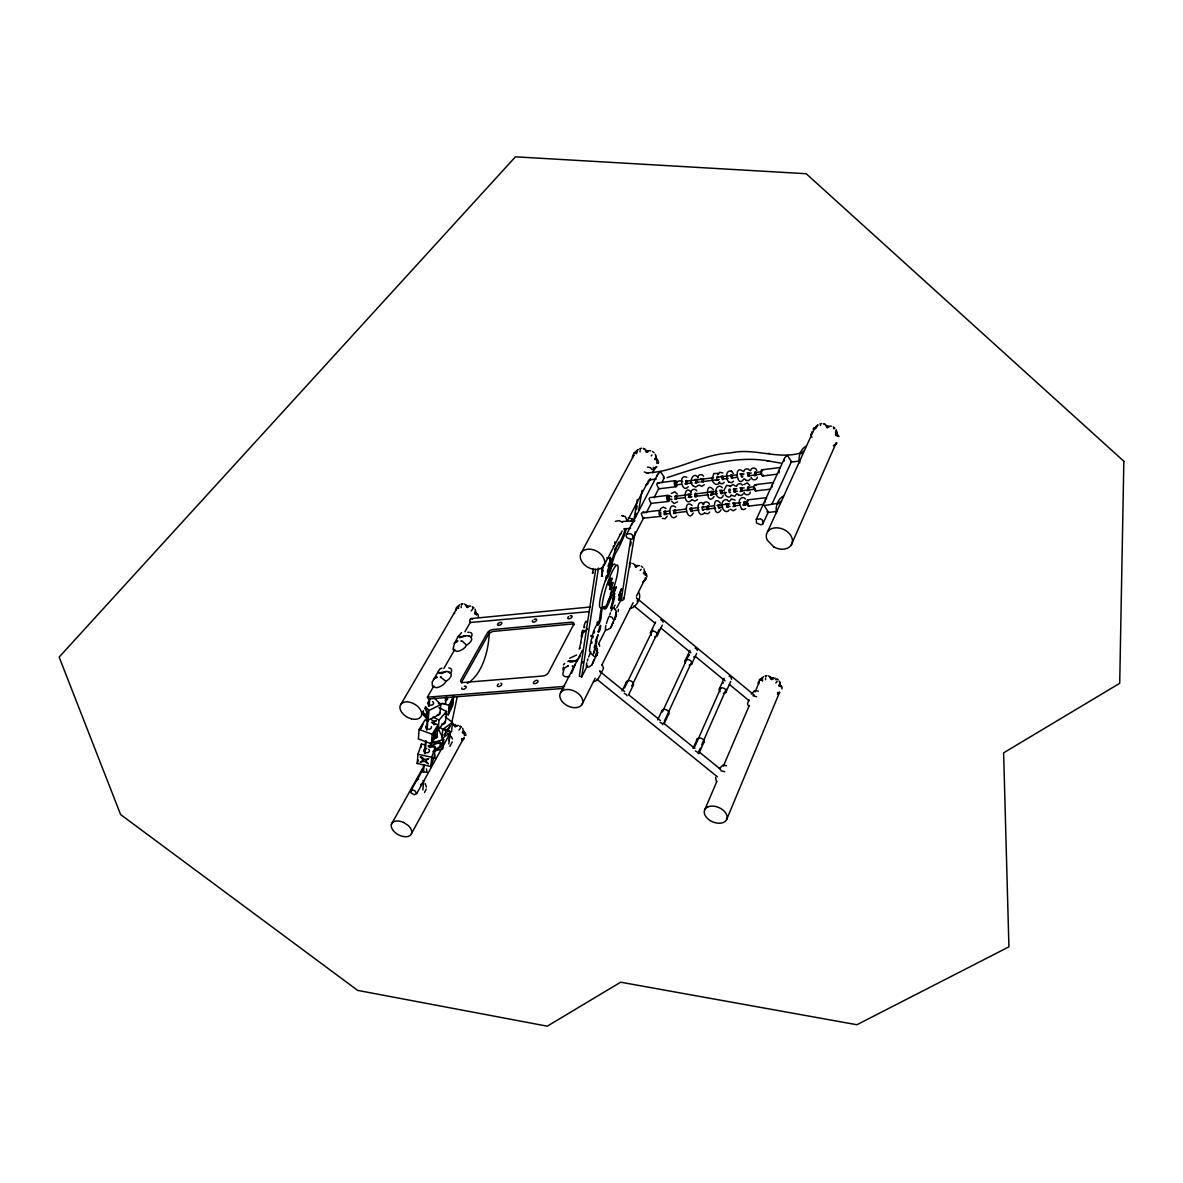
<?xml version="1.0" encoding="UTF-8"?>
<svg xmlns="http://www.w3.org/2000/svg" width="1183" height="1183" viewBox="0 0 1183 1183"><rect width="100%" height="100%" fill="white"/><g stroke="black" fill="none" stroke-linecap="round" stroke-linejoin="round"><path stroke-width="1.5" d="M652.898 472.727L652.779 471.44M610.694 627.759L616.624 614.524M445.666 698.576L445.592 699.434L445.503 698.517M615.042 619.286L615.471 618.339M591.796 665.038L596.631 654.924L596.306 655.87M771.76 679.663L771.774 678.317L775.205 678.17M596.291 656.269L596.735 655.293M778.695 692.41L777.941 693.475L777.482 692.439M465.865 735.486L465.88 734.347M739.39 503.041C738.029 499.344 743.042 495.219 745.467 499.034M478.376 617.097L478.405 615.825M712.477 478.08L713.807 473.451L717.874 473.511M716.085 491.596C714.754 487.854 719.885 483.832 722.192 487.751M722.295 505.067C720.935 501.311 726.096 497.215 728.447 501.163M827.449 427.906L827.494 426.264L831.383 426.191M602.265 664.905L603.537 668.158L601.038 673.689L599.84 670.628M668.75 498.561C667.463 502.169 666.28 493.252 671.619 496.756M661.889 482.708L664.343 477.444L660.469 471.573L657.659 474.368L633.748 520.757M654.066 497.792L658.961 488.135M462.065 738.754L461.947 739.819L464.002 738.576L462.183 740.425L463.085 738.68M455.899 610.28L455.987 608.905M563.67 670.347L564.439 668.188L568.313 665.674L567.396 666.502M778.207 503.869L780.603 501.355M428.261 721.186L425.008 719.989L419.122 729.467L418.353 738.946L431.366 743.767L437.192 734.259L438.035 724.795L431.529 722.384M428.32 745.571L435.167 747.094L434.338 756.366L430.893 766.54L417.2 763.479L417.954 754.207L421.473 744.048L424.889 744.802M421.207 747.138L421.473 744.048M801.054 453.695L803.42 451.181M426.383 720.388L426.649 717.238M426.457 768.891L427.048 772.307L422.967 771.789L423.573 764.469M424.505 753.482L425.599 740.676M426.531 729.704L427.61 716.898M428.542 705.911L429 700.425M423.499 772.07L424.12 764.765M425.052 753.808L426.131 741.016M427.063 730.044L427.995 719.087M429.089 706.295L429.71 698.99M433.481 696.994L440.756 704.639L439.884 714.325L428.187 720.151L429.015 710.465L425.392 706.621M430.154 747.567L430.568 742.924L443.714 739.641L438.686 729.674M431.366 743.767L432.194 734.303L438.035 724.795M430.893 766.54L431.721 757.283L435.167 747.094M583.914 631.086C583.603 627.626 579.803 638.081 581.903 636.898M446.494 711.427L439.011 720.092L438.168 729.556L445.621 720.905L446.494 711.427L438.967 707.685M586.517 621.918C586.117 618.014 582.095 630.716 584.831 627.153M452.453 722.34L442.767 729.453L441.91 738.724L451.551 731.612L452.453 722.34L445.281 716.942M446.198 697.142L445.592 703.604L438.435 703.648M443.714 739.641L442.856 748.898L433.022 751.368M456.963 641.733L457.865 640.964L454.849 642.783L457.984 636.705L460.01 636.454L459.093 636.291M422.849 789.993L423.677 781.238L449.836 733.8L447.322 733.297M448.253 714.813L449.156 705.334L453.695 695.693L452.793 705.172L448.253 714.813L444.926 713.837M448.86 743.944L449.836 733.8M434.146 678.495L433.54 679.56L437.947 672.166L439.041 672.876L446.967 671.397L450.693 673.408A7.867 4.111 -28.6 0 1 446.863 680.713L445.695 681.807A7.882 4.126 -28.7 0 1 436.29 687.722L432.623 686.317A15.468 5.131 76 0 0 432.283 685.134L432.283 682.207M449.229 740.499L450.131 731.567M646.835 577.038L646.968 575.692M658.369 463.425L658.517 461.917M766.51 498.605L766.347 497.673L747.819 499.862M610.384 588.528L610.443 589.77L612.942 583.559L612.883 582.317L609.526 589.459L611.995 578.117L609.526 585.615L610.665 583.929M605.548 581.001L605.77 579.33A108.407 17.109 -72.2 0 1 606.302 575.87M613.445 607.811L616.21 611.064L615.042 618.901M595.655 569.304L579.33 676.173L581.681 676.957L587.537 665.452M581.681 676.957L598.45 568.077M594.043 659.641L592.816 662.746M601.112 608.742L600.565 612.173A106.707 16.621 -72.1 0 0 599.53 620.099L599.352 620.35A46.906 7.438 -71.5 0 0 596.38 625.408M724.543 489.215L726.569 485.385L729.955 485.902M610.546 571.005L611.019 568.343A18.455 2.972 -72 0 1 615.278 553.748A49.05 8.059 -72.2 0 0 623.16 538.265A10.248 1.656 -72.1 0 0 626.31 528.535M630.716 539.197L621.119 600.639A3.549 2.47 9.5 0 0 623.914 597.947M633.718 521.141L637.312 499.463M630.554 545.659L631.16 542.036M635.36 516.764L635.966 513.156M636.558 509.533L637.164 505.925M623.973 598.598L635.153 531.788M638.776 510.124L642.103 490.265M457.229 696.743L451.507 724.04M655.175 459.019L655.367 457.939M781.889 688.979L782.096 687.752M758.717 682L758.909 681.024M618.103 611.567L618.354 609.437M571.596 673.423L571.951 671.914M610.96 579.892C611.877 573.932 606.82 585.615 609.068 584.92M615.308 618.546L616.299 612.602M632.299 521.274L632.461 519.056L628.277 517.71M601.777 574.258L602.62 571.404M417.037 780.484L422.582 769.704M583.559 632.757L583.781 631.855M690.931 492.143C691.123 489.156 695.5 488.15 696.831 490.856M697.778 477.429C697.97 474.472 702.318 473.496 703.619 476.187M597.918 652.424L596.779 655.219M645.504 485.311L647.471 484.261L650.532 478.583M612.617 623.426L613.016 622.169L611.67 625.541M743.737 471.662C743.885 468.749 748.159 467.699 749.49 470.331M614.583 543.115L614.983 541.799M780.144 467.773L784.861 457.629L787.375 455.337L791.442 461.607L771.834 504.372M588.69 656.92A8.192 1.301 -71.5 0 1 590.169 653.548L590.79 651.996M622.776 521.496L634.857 520.668L631.988 523.537L625.999 535.81L626.886 537.703L631.116 539.448L632.861 538.635L643.818 517.518M632.861 538.635L632.506 535.071L630.539 533.681L626.517 534.139M779.567 503.012L764.188 505.54L768.359 511.988L762.784 523.98L760.906 524.823L756.514 523.034L756.321 519.337L780.262 467.522L761.97 469.814M602.753 567.012L602.147 570.295L602.694 569.792M614.524 590.258L613.666 593.718A23.971 3.771 -71.7 0 0 609.334 601.689L608.964 602.546A9.73 1.553 -71.8 0 1 605.666 608.787A24.34 3.889 -71.9 0 1 603.921 606.613M567.766 661.608L569.555 660.735L569.925 661.977L572.158 662.007L577.822 659.981L577.082 661.105M582.775 661.785L582.42 663.101M631.426 525.193L631.988 523.537M613.282 619.419L612.158 617.349L609.156 616.343A8.044 1.257 -71.7 0 0 606.391 623.574M715.582 777.364L716.469 781.726M594.413 656.595L590.465 653.06M657.112 475.995L657.659 474.368M750.362 492.069C750.052 495.647 744.684 495.751 744.003 492.276M757.386 477.148C757.076 480.727 751.767 480.742 751.116 477.311M417.2 763.479L418.368 760.092M750.525 470.73C750.85 467.152 756.188 467.122 756.809 470.568M736.625 486.464C736.817 483.566 741.061 482.575 742.406 485.178M736.787 493.695L734.732 496.342L731.079 495.086M743.9 478.819C737.29 489.895 733.342 463.381 742.806 471.278M729.364 501.577L731.449 498.901L735.131 500.158M593.393 568.476L592.476 573.43L593.304 572.424M721.083 509.799C713.438 521.437 711.367 492.158 720.491 503.159M452.246 741.889L449.895 746.473M723.301 495.322C721.763 501.281 714.562 496.298 716.085 491.61M611.33 585.955L610.635 587.788M714.059 496.431C706.414 507.965 704.447 478.908 713.467 489.866M719.634 481.821C718.17 487.633 710.968 482.753 712.477 478.109M426.235 789.091L424.49 792.566M717.726 474.841L719.648 472.298L722.857 472.875M590.761 636.38L591.101 635.419M703.027 504.712C703.382 501.104 708.735 501.03 709.475 504.461M465.925 635.655C450.472 641.541 467.536 631.899 471.115 637.519A7.734 3.978 -28 0 1 467.418 644.572L466.279 645.637A7.749 3.993 -28.1 0 1 457.052 651.434L453.429 650.073A15.231 5.22 76.3 0 0 453.089 648.92L454.568 643.094M693.282 513.052C686.953 524.246 682.162 497.88 692.099 505.378M572.099 671.486C575.559 668.188 571.877 664.55 572.335 666.088M667.271 516.099L665.275 518.716L662.288 518.405M676.203 484.439C672.358 483.891 680.003 478.819 682.724 481.599M458.546 636.336L461.562 632.594M432.313 682.088L433.229 680.003M762.784 523.98L762.606 520.298L760.595 518.849L756.321 519.337M582.923 632.447L587.374 629.223M609.733 583.618L610.088 582.746M614.583 593.408L613.252 599.071L614.672 596.631M772.248 484.838L771.834 487.352M778.946 470.331L779.065 472.963M608.491 572.247C603.079 588.513 613.578 565.799 608.299 572.232C604.735 574.568 613.681 556.35 608.654 571.493M631.012 521.452L632.461 519.056M602.842 570.398L601.467 576.372L602.251 575.485M726.717 819.39L779.582 692.292L777.556 694.303M765.505 499.448L764.839 502.583M614.776 589.563L615.796 587.951M614.628 593.762L613.533 598.14L614.539 596.528M461.577 641.319L460.852 641.127L461.917 640.802L466.486 645.075M609.526 559.056L610.472 557.356L610.576 558.494A58.559 9.39 -72.1 0 0 610.103 560.579M440.919 677.386C439.263 677.489 441.91 675.981 440.889 677.386L445.902 681.231M704.639 809.985L716.898 781.312M723.375 766.126L749.312 705.393M755.079 691.907L759.397 681.778M436.261 677.77L437.192 676.972L434.117 678.82M748.883 699.641L747.493 703.944L748.662 706.34M698.842 753.704L703.781 742.48M726.007 692.055L730.68 681.452M791.205 545.112L836.307 442.619M418.605 779.316L417.333 779.183L410.545 791.368L411.033 792.832L414.434 794.813L416.741 793.512L423.677 781.238L422.834 780.632M698.798 751.486L700.292 748.114M701.77 744.743L726.273 689.127M692.972 748.499L697.231 738.902M719.353 688.964L724.055 678.377M694.613 747.094L720.728 688.181M594.25 629.593L593.482 631.604A33.183 5.279 -71.7 0 0 589.474 651.094L589.77 651.67M767.471 531.98L813.756 430.08A12.939 10.011 23.5 0 1 815.545 428.083M664.314 721.231L691.345 662.702M664.284 723.523L668.691 713.985M691.804 663.929L696.654 653.415M613.178 546.664L613.652 545.644M581.711 637.031L580.631 642.887M580.838 642.768L579.271 649.083L580.099 648.018M657.674 719.9L662.096 710.377M685.12 660.839L690.014 650.325M662.45 711.826L688.846 655.042M653.12 467.803L654.687 468.483L653.489 468.941M575.086 664.964L573.859 667.582M610.842 583.692L612.099 582.628M595.079 647.382L593.408 653.8L595.744 648.432L595.848 646.436L594.177 647.5L595.995 641.644M595.093 647.131L596.897 641.29L595.611 642.088L595.714 640.077L598.066 634.694L596.395 641.142M671.308 493.488L674.901 491.773L677.341 494.213M677.548 501.888L674.014 503.514L671.56 501.089M635.611 452.276L635.389 453.266A12.924 6.063 82.6 0 1 635.877 453.37M613.489 607.914L613.992 606.864M614.435 608.387L615.544 609.556M688.269 486.745C681.866 494.287 677.815 473.082 686.82 477.311M698.34 485.4L695.619 487.13L692.868 485.577M603.596 564.528L601.866 571.285L602.65 570.383M691.611 500.098C682.931 508.586 683.256 481.939 691.39 492.572M631.944 685.741L659.227 629.341M628.676 694.658L633.26 685.194M657.26 635.552L662.317 625.112M624.55 687.988L652.779 629.992M622.021 691.005L626.62 681.556M650.561 632.432L655.633 622.021M709.711 512.106L707.966 513.762L705.024 513.333M724.218 482.309L722.429 483.832L719.501 483.182M578.147 659.227L580.217 655.988M730.192 486.287L732.942 484.527L735.678 486.109M733.445 481.17L731.656 482.694L728.713 482.043M643.67 581.489L642.606 582.598M600.387 674.99L597.104 680.358L593.496 681.778M581.992 704.491A12.229 8.118 26.9 0 0 569.57 689.645A12.229 8.118 26.9 0 0 562.295 701.696A12.229 8.118 26.9 0 0 581.992 704.491L595.182 678.229M601.777 665.097L633.112 602.709M636.41 596.143L644.661 579.729A11.534 8.177 27 0 0 645.4 577.718M608.905 571.744L609.422 570.088A24.651 3.978 -72 0 1 614.849 551.411A9.937 1.612 -72 0 1 618.295 544.653L618.605 544.21A24.991 4.081 -72.1 0 0 623.234 534.879L623.944 533.075A4.762 0.769 -72.1 0 0 624.787 529.319A42.751 6.994 -72 0 0 624.831 528.49M743.767 484.616L747.345 482.871L749.771 485.444M592.491 663.678L593.053 662.584M611.36 626.443L611.907 625.393M743.22 493.888L741.357 495.559L738.399 494.908M735.974 509.134L733.268 510.819L730.488 509.252M598.421 644.07L605.947 629.267M616.816 607.885L621.844 598.021M719.308 768.758L722.739 765.209L726.569 765.712M751.294 694.081L754.621 690.665L758.333 691.109M560.55 692.78L582.406 650.31M438.242 671.367L440.12 668.765L441.984 668.144M646.273 512.801L651.168 503.366L668.41 501.444M604.188 565.06L622.125 530.901M627.256 521.126L648.624 480.461L650.354 479.233M652.883 472.328L655.456 467.448M597.415 622.007L596.957 622.776M580.779 553.659L634.014 454.967M411.551 833.468L464.18 737.29M391.41 824.3L422.568 768.418M790.569 461.991L791.442 461.607M759.442 679.678L762.458 678.628L762.177 679.811L760.625 679.959L761.246 678.983L759.427 679.678M766.85 511.869L768.359 511.988M563.818 688.373L428.409 698.976L427.403 697.171L433.821 686.007M443.876 668.469L454.864 649.319M464.919 631.766L470.42 622.199M454.287 643.493L454.878 642.473M458.324 636.469L458.812 635.655M401.081 704.033L457.141 607.973A11.268 7.556 29.8 0 1 458.723 606.687M614.406 593.408L613.666 594.28L616.18 587.226M611.049 559.278C601.984 577.053 618.369 557.518 606.79 557.888M461.533 738.991L463.056 739.508M472.549 609.215L472.993 608.003A14.625 2.47 -51.1 0 0 472.535 607.648M422.849 711.841L423.573 710.672M442.9 743.752L443.019 741.297M777.187 681.334L775.826 683.005M654.687 468.483L653.327 469.163L654.953 468.305M602.576 576.372L601.866 576.254A34.396 5.649 -72 0 1 601.777 575.456M410.545 791.368L412.852 790.052L414.76 790.702L416.741 793.512M466.605 607.323L467.344 606.184L464.209 603.921M750.244 479.085L748.735 480.549L746.369 480.535M586.561 629.489L587.448 628.691M729.157 509.932C726.436 514.442 721.201 508.941 722.295 505.097M660.779 516.394L643.493 518.154M731.316 495.426C729.186 499.344 724.114 495.573 724.647 491.951M459.684 604.705L457.525 607.13L458.309 608.476M658.724 488.816L656.698 484.291L657.541 482.945L675.449 480.682M458.353 605.918L456.239 607.885L458.59 606.702M454.656 726.613L455.351 725.593L452.394 723.331M704.61 512.801C696.728 520.919 695.175 496.357 703.9 504.076M470.893 637.356L471.529 636.424A7.704 3.963 -27.9 0 0 470.494 632.521M449.895 672.536L448.608 671.796M450.457 673.245L451.122 672.284A7.852 4.081 -28.5 0 0 448.801 667.892M646.022 452.083L646.938 450.767L650.576 450.738M470.346 636.646L469.074 635.922M697.541 499.492L694.998 501.119L692.203 499.758M460.291 728.462L459.004 730.044M704.329 484.764L701.667 486.39L699.035 485.015M676.617 516.069C668.868 524.099 666.946 500.158 675.789 507.226M635.315 566.864L636.143 565.681L639.545 565.622M660.602 508.69L663.308 507.034L666.073 508.483M762.207 677.755L761.32 678.983L763.582 676.632M563.463 664.89L564.705 663.323M745.748 508.675L743.53 509.622L741.43 508.867M826.606 427.595L827.642 426.205M591.766 665.112L588.72 667.138A16.118 1.863 -3.2 0 0 587.493 667.153L586.398 666.887L586.487 664.55A8.192 1.301 -71.5 0 1 586.827 662.864M448.372 736.225L449.303 734.983M422.967 782.525L420.571 784.699M610.665 627.833L607.618 629.785A15.837 2.085 -3.3 0 0 606.495 629.785L605.415 629.504L605.533 627.153A8.044 1.257 -71.7 0 1 605.888 625.467M641.216 569.215L640.121 570.487M472.239 609.644L471.189 610.872M637.208 601.186L637.711 599.515L636.454 597.681M771.02 679.382C771.375 676.853 774.658 680.048 771.567 679.086L770.591 678.288L773.401 678.022M652.01 455.011L651.197 455.913M423.041 769.571L422.198 770.961L422.967 771.789M654.835 468.512L656.713 466.56L654.702 468.616L653.652 467.403M643.552 581.637L646.273 578.443L643.493 581.696M779.597 692.321L778.384 693.46M569.674 658.251L576.594 654.998M445.399 671.545C443.758 673.112 439.307 674.68 438.494 672.121M762.429 681.201L762.591 679.929M621.075 533.829L619.67 534.465M835.094 444.631L833.764 445.976L833.379 445.311M429.015 710.465L440.756 704.639M654.835 459.684L656.358 458.96L656.595 460.217M650.975 503.544L649.068 498.96L649.881 497.599L667.937 495.366M835.642 435.507L838.155 435.418M474.856 613.992L476.113 613.415L478.006 614.731L475.182 612.513A11.756 8.311 5.7 0 0 474.856 611.892M643.596 573.77L644.942 573.163L646.672 574.568M462.494 732.809L463.795 732.247L463.559 730.798M779.005 686.022C781.12 684.07 781.105 688.506 779.242 685.46M816.714 427.211L814.998 428.897M806.185 446.213C800.699 448.682 797.608 457.229 799.812 462.878M783.501 496.106C777.956 498.561 775.102 506.901 776.521 512.683M576.683 660.084L574.894 661.06L569.319 660.706M639.766 448.608L641.556 448.239M819.819 423.987L821.756 423.618M569.762 676.38L567.322 676.794A8.118 4.407 -26.9 0 1 563.478 671.796L563.433 670.776A8.089 4.377 -26.8 0 1 563.552 667.108M455.381 725.608L458.546 725.475M660.306 510.272L642.118 512.476L641.29 513.851L643.227 518.45M629.489 563.478L631.145 563.182M461.133 603.966L462.686 603.714M466.235 605.178L468.586 606.894L467.137 607.027L466.132 606.228L470.701 606.11M615.382 521.259L619.256 520.697L622.45 522.294M637.726 565.518L636.158 565.711L632.787 563.389M635.862 566.568L637.4 566.406L634.857 565.725A12.022 2.529 -50.5 0 0 634.709 565.592M752.906 695.752L756.617 696.698M765.15 675.922L766.835 675.685M720.861 770.739L724.691 771.73M667.049 477.636C699.73 466.989 733.963 454.908 768.994 461L766.939 460.69L781.15 463.189M635.389 453.266L636.646 453.104L636.883 451.684L633.851 453.355L638.081 449.466L635.626 452.217L636.454 453.754M646.628 451.773L648.284 451.551M646.214 472.904C675.641 472.18 701.001 454.361 730.414 452.956C754.059 447.485 777.246 459.862 800.684 452.971M791.161 462.095L799.738 461.015M686.332 481.141L713.393 477.755M717.002 477.311L736.861 474.827M740.469 474.383L744.077 473.925M747.686 473.481L751.294 473.023M754.902 472.579L762.118 471.677M675.877 484.897L681.29 484.231M684.898 483.773L692.114 482.886M695.722 482.427L699.33 481.984M702.939 481.525L719.175 479.514M722.783 479.071L728.21 478.39M731.819 477.947L737.231 477.267M748.055 475.921L762.074 473.88M658.62 488.86L675.922 486.716M762.636 475.98L777.275 474.176M649.482 479.899L656.225 479.056M754.946 484.734L773.342 482.487L773.49 483.448M675.242 496.313L691.582 494.331M696.757 495.278A1.848 0.828 83.2 0 1 695.752 496.742A1.848 0.828 83.2 0 1 695.146 493.917L716.987 491.241M720.61 490.797L724.247 490.354M733.312 489.244L736.95 488.801M740.573 488.372L744.211 487.928M747.833 487.485L753.29 486.819M668.351 499.61L671.988 499.182M675.611 498.738L684.691 497.644M688.314 497.2L691.951 496.756M695.574 496.328L708.277 494.775M711.915 494.346L717.356 493.681M720.994 493.237L726.436 492.586M733.697 491.699L737.32 491.27M740.957 490.827L755.464 489.067M755.626 490.93L770.665 489.126M467.285 606.228L467.315 607.604M664.003 511.692L669.474 511.041M673.127 510.598L685.903 509.089M689.556 508.66L698.68 507.581M702.332 507.152L713.29 505.851M716.942 505.422L729.719 503.914M733.371 503.47L740.662 502.612M744.314 502.184L747.967 501.755M664.388 514.117L669.859 513.481M673.511 513.052L686.288 511.544M691.759 510.893L699.064 510.036M702.717 509.607L715.493 508.099M719.146 507.67L722.783 507.241M726.436 506.812L730.088 506.383M733.741 505.954L739.212 505.304M742.865 504.875L748.336 504.239M748.499 506.117L763.656 504.342M768.092 512.446L776.817 511.44M623.707 528.993L630.569 528.239M664.314 478.05L663.19 477.621M470.967 618.605L590.125 606.997M589.134 611.626L469.755 622.554A3.416 1.848 84.3 0 1 470.331 619.093A3.416 1.848 84.3 0 1 472.387 619.153M427.403 697.171L564.69 686.377M457.392 608.003L457.525 607.13L458.738 608.166M644.262 471.943L648.195 473.451M636.025 565.725L636.055 567.145M647.426 467.093L650.31 467.625L652.203 469.725M623.249 515.596L621.726 515.625L625.289 516.557L627.374 521.008M467.803 632.254L469.178 632.225M660.735 514.546L660.661 512.195M675.493 482.501L676.158 483.241M630.332 608.446C636.173 607.308 642.206 597.652 638.672 592.387M835.405 434.767L837.372 434.871L838.895 436.557L838.215 435.462M654.657 458.945L657.378 459.551M475.078 609.215L476.246 613.504L474.59 613.385M643.345 573.134L645.948 573.681M462.242 732.247L465.481 733.401L462.804 731.449A10.662 6.773 28.6 0 1 464.416 735.456M778.784 685.43L781.889 686.717L779.464 684.558M829.032 427.033L826.118 426.309M642.753 512.357L643.508 512.446M658.147 482.841L659.493 483.241M768.521 453.37L769.482 453.503M417.954 754.207L431.721 757.283M731.242 471.145C725.342 469.695 725.756 479.396 728.802 482.132M442.457 703.382L449.156 705.334M455.603 725.593L456.534 725.889M432.327 757.933L435.033 757.948L434.767 754.872M615.056 548.779L615.796 549.016M643.537 512.446L644.395 512.919M419.122 729.467L432.194 734.303M825.453 424.475L823.679 423.78L827.494 426.102M746.488 480.609L744.861 479.145M644.927 449.096L643.315 448.416L646.805 450.664M768.477 675.922L771.774 678.184L770.015 676.632M432.963 717.075L439.011 720.092M644.972 573.193L644.01 572.232M463.721 732.321L463.973 733.253A11.105 2.203 -51.7 0 0 463.899 733.061M595.448 645.681L597.504 649.156M748.203 504.239L747.7 503.47M655.693 458.575L658.206 460.631M731.789 471.47L733.268 473.525M755.331 489.067L754.769 487.988M731.109 471.071L731.893 471.544M646.864 450.723L647.826 451.522M460.187 726.051L461.592 727.042M472.431 606.746L473.925 607.811M641.275 566.273L642.783 567.367M776.876 678.791L778.325 679.855M652.439 451.462L654.051 452.66M439.884 727.279L442.767 729.453M833.29 426.945L834.932 428.202M455.337 726.88C456.283 724.957 452.69 725.578 455.174 726.332L456.534 726.229L454.316 724.587M462.716 732.277L463.973 733.253M761.26 679.086L762.503 680.092M476.246 613.504L476.438 614.702L475.182 612.513A11.268 7.556 29.8 0 1 476.424 614.746M596.838 679.249L717.43 776.832M600.239 671.767L624.624 691.523M628.927 695.013L660.469 720.58M663.338 722.917L694.894 748.484M699.197 751.974L720.713 769.408M837.372 436.113L836.189 429.873L837.372 434.871L836.204 433.717M633.896 605.814L655.264 623.397M660.957 628.084L690.857 652.72M695.131 656.24L725.046 680.861M729.319 684.38L749.253 700.794M637.519 598.805L754.251 695.101M719.575 483.27L718.953 482.546M741.519 508.971L739.39 503.071M595.611 645.312L596.735 646.51M461.947 738.71L462.878 739.597M422.168 713.748L428.187 720.151M737.793 494.183L738.488 495.012M729.867 485.814L730.562 486.627M717.785 473.407L718.525 474.324M451.255 736.521L452.424 739.02M425.215 783.634L426.398 787.109M431.085 718.865L432.623 720.994L436.35 720.802L433.614 722.355L435.152 724.484M432.475 722.665L434.013 724.795M645.534 450.856L646.924 450.797L646.835 452.394M811.908 437.237L810.68 434.191M692.927 485.666C687.929 481.599 694.184 470.479 698.118 477.932M761.275 679.042L762 680.388M614.169 593.156L614.007 595.478A41.76 6.684 -71.7 0 1 610.886 607.426L610.901 608.713L612.247 605.918A28.747 4.569 -71.8 0 0 614.509 598.08M462.701 728.358L463.795 732.233M643.936 568.831L645.164 574.273A12.007 2.603 -50.4 0 0 645.016 574.139M655.293 454.257L656.506 459.048L656.092 456.12M454.642 613.533L454.376 612.868M599.293 644.262L599.663 646.258M644.824 571.522L645.06 573.09M783.974 459.448L784.033 461.252M834.03 428.897L833.778 428.483A16.961 3.993 -49 0 0 833.468 428.364M601.733 574.539A34.396 5.649 -72 0 1 602.428 566.79M608.875 566.539A58.559 9.39 -72.1 0 1 609.26 564.616M597.888 625.423A31.837 5.072 -71.6 0 1 599.308 623.545L600.994 618.886A57.568 9.094 -71.9 0 1 602.398 606.983M591.811 643.286A26.396 4.2 -71.7 0 1 592.018 641.999M592.89 637.755A26.396 4.2 -71.7 0 1 593.26 636.217M594.088 633.023A26.396 4.2 -71.7 0 1 594.546 631.367M594.798 628.498A46.906 7.438 -71.5 0 1 595.862 626.399M607.515 602.191A46.551 7.29 -71.7 0 1 608.195 600.683M608.875 599.219A46.551 7.29 -71.7 0 1 615.086 587.877A9.952 1.567 -71.8 0 1 616.417 587.271M604.513 606.45A9.73 1.567 -71.8 0 1 603.981 607.293M618.709 542.095A49.035 8.104 -72.2 0 1 618.029 543.544M617.349 544.934A49.035 8.104 -72.2 0 1 616.018 547.537M615.367 548.749A49.035 8.104 -72.2 0 1 614.731 549.903M644.676 573.119A11.534 8.177 27 0 1 645.4 575.47M760.536 680.062A11.342 7.852 22.8 0 1 762.31 678.746M770.103 678.036A11.342 7.852 22.8 0 1 772.928 678.924M779.42 684.188A11.342 7.852 22.8 0 1 780.44 686.391M463.278 738.813A10.662 6.773 28.6 0 1 461.799 739.937M454.08 725.46A10.662 6.773 28.6 0 1 456.668 726.377M835.42 432.135A12.939 10.011 23.5 0 1 836.884 434.797M635.36 452.956A12.407 9.198 28.4 0 1 637.371 451.462M656.713 460.882A12.407 9.198 28.4 0 1 656.905 463.455M582.154 636.07A7.985 4.259 -26.3 0 1 582.672 634.753M582.613 633.763A7.956 4.244 -26.3 0 1 582.701 630.243M570.206 615.781A2.396 1.257 -26.5 0 1 572.025 617.023A2.396 1.257 -26.5 0 1 568.639 618.753A2.396 1.257 -26.5 0 1 568.579 616.609M534.213 619.374A2.381 1.242 -26.9 0 1 536.683 620.01A2.381 1.242 -26.9 0 1 533.681 622.125A2.381 1.242 -26.9 0 1 532.764 620.395M500.912 683.286A2.455 1.316 -27.9 0 1 501.415 685.016A2.455 1.316 -27.9 0 1 498.457 686.539A2.455 1.316 -27.9 0 1 497.451 685.075M498.176 684.232A2.455 1.316 -27.9 0 1 498.679 683.878M574.391 624.639A4.628 2.455 -26.5 0 0 572.025 624.018L493.814 631.352A4.555 2.351 -27.6 0 0 488.328 634.65L461.961 681.556A4.658 2.455 -28.3 0 0 461.621 683.049M464.298 686.244A2.44 1.287 -28.4 0 1 466.117 687.323A2.44 1.287 -28.4 0 1 463.233 689.349A2.44 1.287 -28.4 0 1 461.917 687.929M534.849 680.964A2.47 1.331 -27.4 0 1 538.014 681.157A2.47 1.331 -27.4 0 1 535.056 683.611A2.47 1.331 -27.4 0 1 533.917 681.733M489.378 631.604A68.984 37.797 84.2 0 1 467.329 683.449M820.425 425.496A2.484 0.991 83 0 1 820.573 425.052M811.656 432.564A2.47 1.567 12.6 0 1 811.996 431.825M703.737 509.444A1.863 0.828 83.4 0 1 702.598 509.799A1.863 0.828 83.4 0 1 702.199 507.196A1.863 0.828 83.4 0 1 703.338 506.856M718.392 479.588A1.834 0.813 83.1 0 1 717.209 479.81A1.834 0.813 83.1 0 1 716.957 477.104A1.834 0.813 83.1 0 1 718.185 477.37M716.942 479.78A1.834 0.813 83.1 0 1 716.247 480.461M459.758 726.702A13.885 2.721 -51.7 0 1 460.631 726.968M629.888 567.145A2.203 1.05 83.9 0 1 629.711 566.021M629.829 564.971A2.203 1.05 83.9 0 1 629.977 564.542M640.077 451.802A2.381 1.109 82.5 0 1 640.018 451.181M640.136 450.072A2.381 1.109 82.5 0 1 640.299 449.644M632.683 457.57A2.351 1.538 9.4 0 1 633.763 455.588M765.697 679.648A2.159 0.932 85.6 0 1 765.534 678.554M765.756 677.075A2.159 0.932 85.6 0 1 765.933 676.765M780.07 686.199A11.771 3.431 -50.3 0 1 780.514 686.51M758.732 683.966A2.159 1.538 13.3 0 1 758.821 681.763M775.53 679.619A14.728 4.244 -50.3 0 1 776.773 679.648M461.326 607.604A2.144 1.168 84.1 0 1 461.148 606.509M461.459 605.06A2.144 1.168 84.1 0 1 461.976 604.587M476.217 614.243A11.697 2.011 -51.1 0 1 476.409 614.495M428.69 749.312A2.839 2.115 4.3 0 1 427.847 752.595A2.839 2.115 4.3 0 1 423.81 750.983A2.839 2.115 4.3 0 1 426.738 748.543M428.231 746.621A5.457 3.549 18.3 0 1 429.592 747.05M431.337 726.613A2.869 2.129 4.5 0 1 429.887 729.068A2.869 2.129 4.5 0 1 426.294 728.314A2.869 2.129 4.5 0 1 426.516 725.593M420.276 729.467A5.531 1.316 -69.4 0 1 423.085 724.44M421.059 728.506A3.919 0.932 -69.4 0 1 421.887 726.865M432.638 701.593A2.898 2.129 4.6 0 1 432.919 704.476A2.898 2.129 4.6 0 1 429.059 704.787A2.898 2.129 4.6 0 1 428.098 701.963M425.525 708.099A5.59 2.396 63.5 0 1 427.285 715.478A5.59 2.396 63.5 0 1 422.464 712.343M424.593 708.159A3.963 1.701 63.5 0 1 426.56 713.896A3.963 1.701 63.5 0 1 423.026 711.9M439.026 714.074A2.854 2.1 4.7 0 1 437.163 714.843M439.529 712.521A2.854 2.1 4.7 0 1 439.544 713.068M437.015 735.264A2.81 2.1 4.6 0 1 433.303 738.088M431.632 747.198A5.457 3.268 -26.6 0 1 437.488 742.229A5.457 3.268 -26.6 0 1 441.673 745.275A5.457 3.268 -26.6 0 1 435.107 749.711M433.111 746.828A3.874 2.322 -26.6 0 1 437.577 743.264A3.874 2.322 -26.6 0 1 440.046 745.941A3.874 2.322 -26.6 0 1 434.723 748.588M446.997 697.393A2.824 2.07 5 0 1 447.351 699.478A2.824 2.07 5 0 1 445.089 700.632M445.074 721.246A2.795 2.07 4.9 0 1 441.717 724.04M703.545 481.037A1.834 0.813 83.1 0 1 702.347 481.762A1.834 0.813 83.1 0 1 702.081 478.878A1.834 0.813 83.1 0 1 703.412 479.647M701.12 482.191A1.834 0.813 83.1 0 1 700.913 481.954M701.001 478.701A1.834 0.813 83.1 0 1 701.208 478.701M719.767 490.309A1.863 0.813 83.3 0 1 720.521 491.433M722.118 492.675A1.863 0.813 83.3 0 1 720.876 493.326A1.863 0.813 83.3 0 1 720.772 490.324A1.863 0.813 83.3 0 1 722.088 491.729M664.55 512.712A1.848 0.858 83.3 0 1 664.21 514.649M666.044 513.023A1.848 0.858 83.4 0 1 664.994 514.487A1.848 0.858 83.4 0 1 664.388 511.677A1.848 0.858 83.4 0 1 665.748 511.662M732.676 477.414A1.848 0.799 83.2 0 1 731.508 478.139A1.848 0.799 83.2 0 1 731.242 475.226A1.848 0.799 83.2 0 1 732.543 476.01M730.547 475.182A1.848 0.799 83.2 0 1 730.931 475.773M690.325 508.749A1.863 0.843 83.4 0 1 690.473 509.163M692.07 510.42A1.863 0.843 83.4 0 1 690.783 511.086A1.863 0.843 83.4 0 1 690.68 508.069A1.863 0.843 83.4 0 1 692.04 509.459M676.706 497.23A1.834 0.843 83.2 0 1 675.877 499.256A1.834 0.843 83.2 0 1 675.094 496.49A1.834 0.843 83.2 0 1 676.469 496.357M675.109 499.093A1.834 0.843 83.2 0 1 674.946 499.33M719.885 507.137A1.878 0.828 83.5 0 1 718.687 507.906A1.878 0.828 83.5 0 1 718.406 504.949A1.878 0.828 83.5 0 1 719.752 505.703M685.593 481.082A1.834 0.828 83.1 0 1 686.022 482.28M685.859 483.951A1.834 0.828 83.1 0 1 685.489 484.305M687.412 483.448A1.834 0.828 83.1 0 1 686.096 483.433A1.834 0.828 83.1 0 1 686.17 480.653A1.834 0.828 83.1 0 1 687.456 482.102M690.768 496.476A1.848 0.828 83.2 0 1 689.556 497.215A1.848 0.828 83.2 0 1 689.275 494.317A1.848 0.828 83.2 0 1 690.635 495.071M687.826 494.479A1.848 0.828 83.2 0 1 688.417 494.124M689.334 496.18A1.848 0.828 83.2 0 1 689.127 497.392M730.473 492.069A1.863 0.813 83.3 0 1 729.246 492.187A1.863 0.813 83.3 0 1 729.142 489.378A1.863 0.813 83.3 0 1 730.414 490.235M675.818 511.869A1.848 0.843 83.4 0 1 674.783 513.348A1.848 0.843 83.4 0 1 674.162 510.524A1.848 0.843 83.4 0 1 675.523 510.509M674.147 513.259A1.848 0.843 83.4 0 1 673.778 513.629M742.747 476.158A1.848 0.799 83.2 0 1 741.593 476.897A1.848 0.799 83.2 0 1 741.312 473.969A1.848 0.799 83.2 0 1 742.613 474.753M739.996 473.91A1.848 0.799 83.2 0 1 740.41 473.806M734.096 490.265A1.863 0.813 83.3 0 1 734.066 491.625M735.634 490.561A1.863 0.813 83.3 0 1 734.643 492.024A1.863 0.813 83.3 0 1 734.051 489.185A1.863 0.813 83.3 0 1 735.338 489.2M728.388 505.659A1.878 0.828 83.5 0 1 727.323 507.078A1.878 0.828 83.5 0 1 726.865 504.047A1.878 0.828 83.5 0 1 728.24 504.712M725.785 503.751A1.878 0.828 83.5 0 1 726.214 503.869M740.573 491.389A1.863 0.799 83.3 0 1 739.952 491.389M740.026 487.84A1.863 0.799 83.3 0 1 740.78 488.978M742.392 490.206A1.863 0.799 83.3 0 1 741.164 490.856A1.863 0.799 83.3 0 1 741.046 487.854A1.863 0.799 83.3 0 1 742.362 489.259M695.87 482.708A1.834 0.813 83.1 0 1 695.072 482.945M694.953 479.455A1.834 0.813 83.1 0 1 696.033 481.037M697.423 482.206A1.834 0.813 83.1 0 1 696.122 482.176A1.834 0.813 83.1 0 1 696.196 479.396A1.834 0.813 83.1 0 1 697.467 480.86M732.809 502.938A1.878 0.813 83.5 0 1 733.667 504.549M733.519 506.28A1.878 0.813 83.5 0 1 732.942 506.649M735.131 505.747A1.878 0.813 83.5 0 1 733.83 505.762A1.878 0.813 83.5 0 1 733.889 502.893A1.878 0.813 83.5 0 1 735.161 504.372M710.628 495.086A1.848 0.828 83.3 0 1 710.406 494.967M710.288 491.433A1.848 0.828 83.3 0 1 711.264 492.557M711.042 494.967A1.848 0.828 83.3 0 1 710.85 495.086M712.861 493.799A1.848 0.813 83.3 0 1 711.604 494.435A1.848 0.813 83.3 0 1 711.501 491.448A1.848 0.813 83.3 0 1 712.831 492.853M749.49 474.856A1.848 0.799 83.2 0 1 748.469 476.231A1.848 0.799 83.2 0 1 748.011 473.23A1.848 0.799 83.2 0 1 749.357 473.91M747.138 472.963A1.848 0.799 83.2 0 1 747.36 473.082M695.264 494.982A1.848 0.828 83.2 0 1 694.939 496.919M695.146 493.917A1.848 0.828 83.2 0 1 696.462 493.917M723.449 478.553A1.848 0.813 83.1 0 1 722.281 479.292A1.848 0.813 83.1 0 1 722 476.379A1.848 0.813 83.1 0 1 723.316 477.163M721.112 476.217A1.848 0.813 83.1 0 1 721.719 476.926M708.868 507.965A1.863 0.828 83.4 0 1 707.789 509.385A1.863 0.828 83.4 0 1 707.33 506.368A1.863 0.828 83.4 0 1 708.735 507.019M707.404 508.143A1.863 0.828 83.4 0 1 706.828 509.74M749.12 505.644A3.15 1.346 83.5 0 1 746.857 503.514A3.15 1.346 83.5 0 1 748.174 499.951M661.149 516.32A3.076 1.42 83.3 0 1 659.108 513.245A3.076 1.42 83.3 0 1 660.691 510.405M756.233 490.472A3.12 1.331 83.4 0 1 754.384 489.688A3.12 1.331 83.4 0 1 754.177 485.518A3.12 1.331 83.4 0 1 755.981 485.577M669.593 498.516A3.061 1.405 83.2 0 1 667.789 501.119A3.061 1.405 83.2 0 1 667.079 496.017A3.061 1.405 83.2 0 1 669.474 497.718M763.464 475.019A3.105 1.301 83.2 0 1 761.719 475.315A3.105 1.301 83.2 0 1 761.039 471.189A3.105 1.301 83.2 0 1 762.665 470.198M677.105 484.586A3.031 1.39 83 0 1 675.079 486.095A3.031 1.39 83 0 1 674.68 481.156A3.031 1.39 83 0 1 676.972 483.034M745.423 503.159A1.878 0.813 83.5 0 1 744.639 505.245A1.878 0.813 83.5 0 1 743.856 502.405A1.878 0.813 83.5 0 1 745.186 502.257M743.782 505.067A1.878 0.813 83.5 0 1 743.427 505.437M749.194 489.392A1.863 0.799 83.4 0 1 748.026 490.146A1.863 0.799 83.4 0 1 747.76 487.189A1.863 0.799 83.4 0 1 749.061 487.973M747.715 489.097A1.863 0.799 83.3 0 1 746.961 490.694M756.262 474.013A1.863 0.784 83.2 0 1 755.301 475.462A1.863 0.784 83.2 0 1 754.71 472.623A1.863 0.784 83.2 0 1 755.967 472.653M754.591 475.418A1.863 0.784 83.2 0 1 754.236 475.773M609.763 614.805A8.03 1.257 -71.7 0 1 610.472 612.853M611.197 611.079A8.03 1.257 -71.7 0 1 613.06 607.914M614.628 605.8A8.015 1.242 -71.8 0 1 615.145 605.193M587.33 660.942A8.192 1.301 -71.5 0 1 587.966 658.916M595.833 642.635A8.148 1.287 -71.6 0 1 596.38 641.985M651.345 635.241A3.697 2.573 25.9 0 1 652.01 631.278A3.697 2.573 25.9 0 1 657.156 633.674A3.697 2.573 25.9 0 1 654.687 636.794M660.735 619.715A3.682 2.573 25.9 0 1 663.101 622.243M626.384 682.902A3.786 2.558 25.9 0 1 628.853 680.536A3.786 2.558 25.9 0 1 633.112 682.872A3.786 2.558 25.9 0 1 632.121 686.036M624.269 693.401A3.8 2.558 25.9 0 1 627.138 695.737M661.844 711.678A3.771 2.529 24.9 0 1 664.343 709.386A3.771 2.529 24.9 0 1 668.587 711.693A3.771 2.529 24.9 0 1 667.552 714.798M697.171 740.898A3.756 2.514 23.9 0 1 698.635 738.029A3.756 2.514 23.9 0 1 703.19 739.552A3.756 2.514 23.9 0 1 703.293 742.968M685.341 662.924A3.682 2.543 24.8 0 1 687.131 659.626A3.682 2.543 24.8 0 1 691.818 662.332A3.682 2.543 24.8 0 1 689.201 665.157M695.101 648.062A3.667 2.543 24.8 0 1 697.438 650.546M720.063 691.7A3.667 2.514 23.8 0 1 720.846 687.87A3.667 2.514 23.8 0 1 725.948 690.236A3.667 2.514 23.8 0 1 723.39 693.238M695.367 751.013A3.771 2.499 24 0 1 698.192 753.305M729.142 676.129A3.653 2.514 23.8 0 1 731.153 677.889M731.449 678.598A3.653 2.514 23.8 0 1 731.523 679.293M659.996 722.355A3.786 2.529 24.9 0 1 662.835 724.661M600.683 607.692A22.921 3.712 -71.9 0 1 606.273 578.162M609.393 570.886A22.921 3.712 -71.9 0 1 615.116 564.69M722.976 683.123A2.736 1.893 23.8 0 1 723.331 682.768M688.654 656.018A2.75 1.908 24.8 0 1 689.201 654.672M693.859 656.698A2.75 1.908 24.8 0 1 693.844 657.216M433.096 734.894L434.191 735.116L432.741 739.863L434.634 735.116L436.172 734.273L435.226 733.445L436.675 728.698L434.782 733.445L433.096 734.894M1123.85 461.252L1119.71 683.316L1003.613 752.846L1008.922 946.844L856.876 1024.744L620.676 982.201L547.241 1026.179L357.68 990.393L120.607 814.569L59.15 657.083L515.448 156.821L806.185 173.724L1123.85 461.252M449.732 707.907C452.631 709.445 453.326 693.356 449.732 707.907M596.217 654.169C595.67 662.406 599.101 640.402 596.217 654.169M610.62 593.555L610.369 596.986A22.935 3.682 -71.9 0 1 602.679 601.408A22.935 3.682 -71.9 0 1 615.204 566.553A22.935 3.682 -71.9 0 1 614.288 586.088L613.445 588.602L613.119 587.389L612.35 588.321L610.62 593.555M598.184 631.692C599.692 635.596 603.049 615.707 598.184 631.692M633.452 454.597L633.26 456.194L633.437 454.597M618.591 599.589C619.922 603.641 623.323 584.018 618.591 599.589M619.02 594.812L619.049 596.055L621.459 588.794L619.02 594.812M444.409 730.281L446.316 731.168L444.069 735.353L447.1 731.36L449.762 731.168L448.032 729.911L450.368 725.77L447.263 729.719L445.326 729.275L444.409 730.281M420.394 756.972L423.233 760.122L420.172 762.207L424.372 761.216L428.394 763.922L425.658 760.669L428.719 758.569L424.52 759.575L421.68 756.898L420.394 756.972M573.533 624.801L548.483 672.55A4.747 2.558 -27.2 0 1 542.775 676.011L463.159 682.517A4.658 2.455 -28.3 0 1 460.986 679.752L487.381 632.861A4.555 2.351 -27.6 0 1 492.867 629.563L571.123 622.199A4.643 2.455 -26.5 0 1 573.533 624.801M816.433 426.279L815.353 427.788L818 424.904L816.433 426.279M813.919 428.172L813.135 429.03L815.205 427.743L813.919 428.172M836.115 443.595L834.873 444.852L836.899 442.812L836.115 443.595M707.626 807.013L705.793 808.285A11.993 7.778 23.1 0 0 714.665 822.555A11.993 7.778 23.1 0 0 726.466 814.377A11.993 7.778 23.1 0 0 707.626 807.013M411.373 718.82L408.549 717.815A11.786 7.468 29.5 0 1 402.102 703.116A11.786 7.468 29.5 0 1 420.423 709.667A11.786 7.468 29.5 0 1 411.373 718.82M403.551 822.422L400.86 821.46A11.12 6.684 28.3 0 0 391.765 823.472A11.12 6.684 28.3 0 0 394.678 832.152L396.896 833.882A11.12 6.684 28.3 0 0 410.013 835.553A11.12 6.684 28.3 0 0 408.327 825.586L403.551 822.422M773.83 546.975L767.072 539.892A13.604 10.041 23.8 0 1 771.834 528.594A13.604 10.041 23.8 0 1 787.789 532.054L790.111 534.494A13.604 10.041 23.8 0 1 789.386 547.049A13.604 10.041 23.8 0 1 773.83 546.975M780.396 685.489L779.434 681.26L780.499 685.548M604.498 560.091L603.419 557.43A13.028 9.198 28.2 0 0 582.805 551.071A13.028 9.198 28.2 0 0 589.785 568.195A13.028 9.198 28.2 0 0 604.498 560.091M498.812 625.437A2.366 1.213 -27.4 0 0 501.814 622.997A2.366 1.213 -27.4 0 0 498.354 623.323A2.366 1.213 -27.4 0 0 498.812 625.437M450.619 708.928A5.457 0.946 -73.5 0 0 452.675 700.188A5.457 0.946 -73.5 0 0 449.629 706.65A5.457 0.946 -73.5 0 0 450.619 708.928"/></g></svg>
